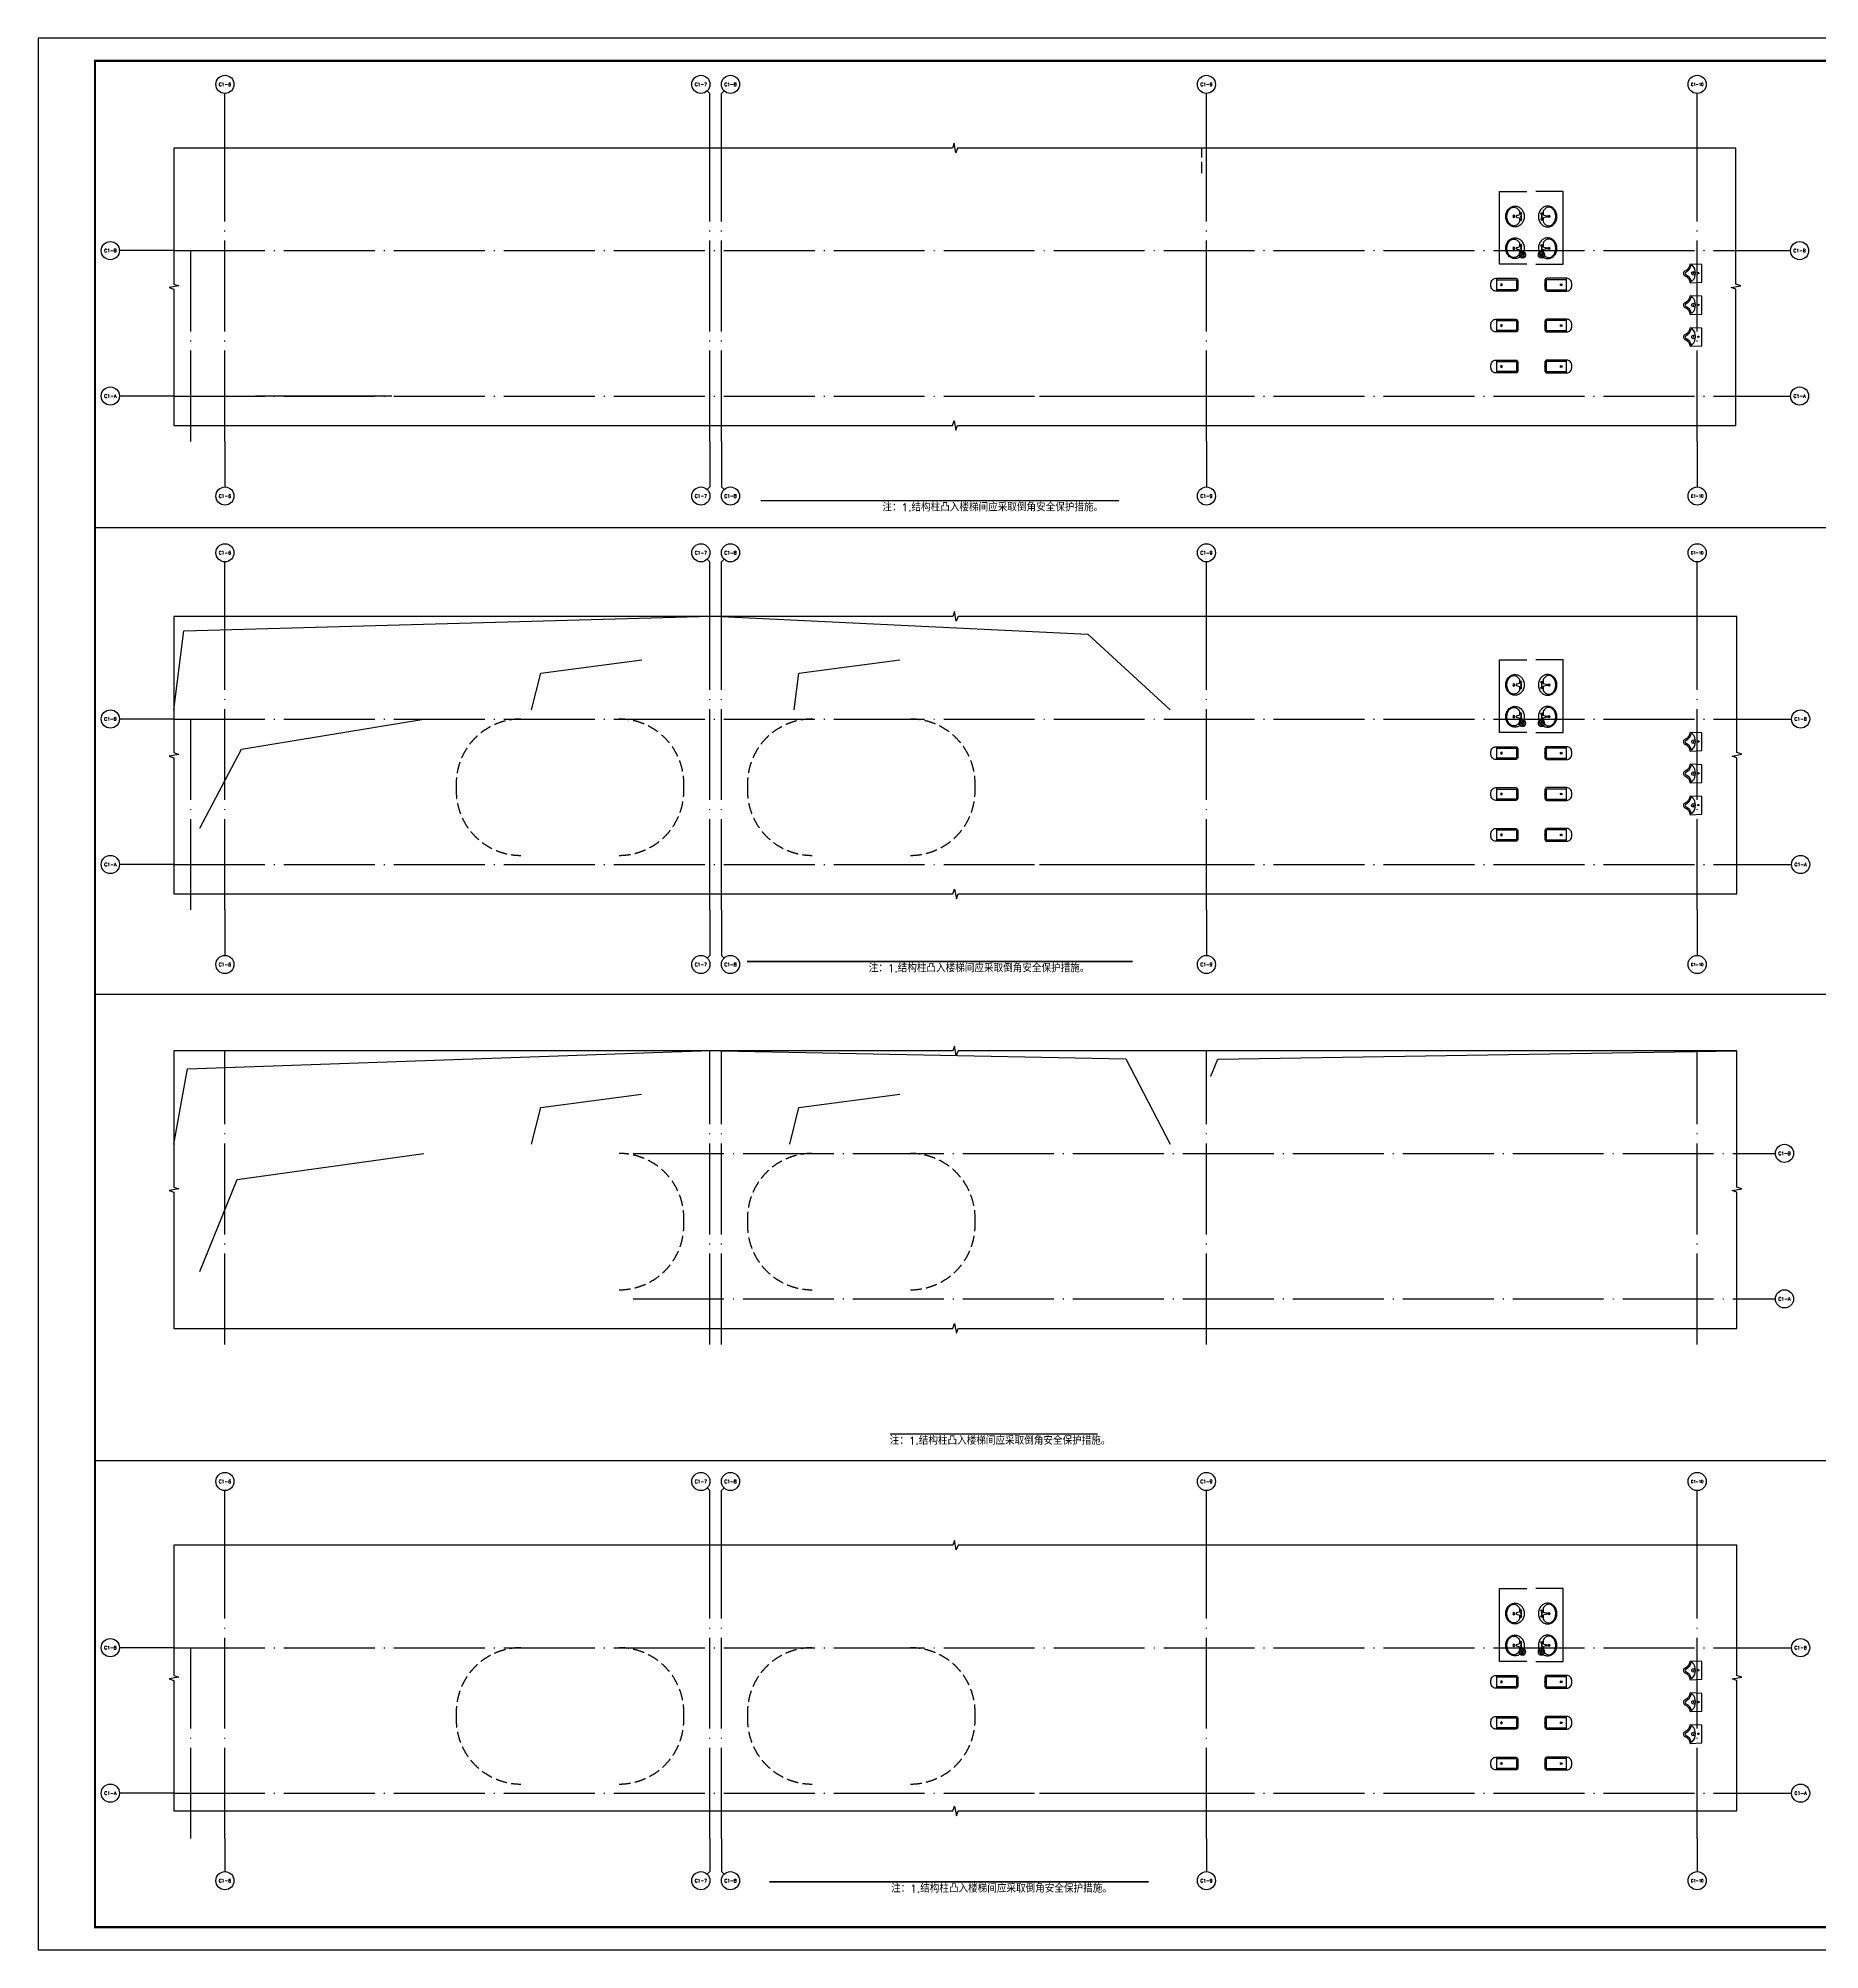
# Model space of a CAD drawing. Extents: x 6843040 to 15500510, y -6507076 to -4940511.
# Drawn here: x 7705692 to 7744899, y -6019900 to -5977850 of the extents above; entities that cross this region are included whole.
import ezdxf
from ezdxf.enums import TextEntityAlignment as Align

# ---------------------------------------------------------------- set-up
doc = ezdxf.new("R2010")
doc.units = 0
doc.header["$LTSCALE"] = 1000
doc.header["$MEASUREMENT"] = 0
doc.linetypes.add('DASH', pattern=[0.35, 0.25, -0.1])
doc.linetypes.add('DOTE', pattern=[2.42, 2, -0.2, 0.02, -0.2])
for name, color, linetype in [('AXIS', 3, 'Continuous'), ('AXIS_TEXT', 7, 'Continuous'), ('DIM_SYMB', 3, 'Continuous'), ('DOTE', 8, 'DOTE'), ('E_LINE_6', 11, 'Continuous'), ('FLOOR', 9, 'Continuous'), ('LVTRY', 8, 'Continuous'), ('plan-1', 40, 'Continuous'), ('PUB_TEXT', 7, 'Continuous'), ('PUB_TITLE', 4, 'Continuous'), ('WINDOW', 4, 'Continuous')]:
    doc.layers.add(name, color=color, linetype=linetype)
doc.layers.add('洁具', color=8, linetype='Continuous', lineweight=5)
doc.styles.add('_HZTXT', font='SIMPLEX', dxfattribs={"width": 0.9, "bigfont": 'HZTXT'})
doc.styles.add('_TCH_AXIS', font='COMPLEX', dxfattribs={"bigfont": 'GBCBIG'})
doc.styles.add('COMPLEX', font='COMPLEX')

# ---------------------------------------------------------------- blocks, each defined once
blk = doc.blocks.new('$lvtry$00000201')
at = {"color": 0}
for p, q in [((100, -30, 0), (-100, -30, 0)), ((110, -470, 0), (110, -40, 0)), ((140, -470, 0), (-140, -470, 0))]:
    blk.add_line(p, q, dxfattribs=at)
at = {"color": 0, "elevation": 0}
blk.add_lwpolyline([(140, -40, 0.414214), (100, 0), (-100, 0, 0.414214), (-140, -40), (-140, -480, 0.414214), (-30, -590), (30, -590, 0.414214), (140, -480)], format="xyb", close=True, dxfattribs=at)
blk.add_lwpolyline([(-110, -40), (-110, -470)], dxfattribs=at)
at = {"color": 0}
blk.add_circle((0, -359, 0), 20, dxfattribs=at)
for centre, start, end in [((-100, -40, 0), 90, 180), ((100, -40, 0), 0, 90)]:
    blk.add_arc(centre, 10, start, end, dxfattribs=at)
for p in [(0, 0, 0), (0, -359, 0)]:
    blk.add_point(p, dxfattribs=at)
blk = doc.blocks.new('$lvtry$00000225')
at = {"color": 0}
blk.add_line((-181, -234), (-181, -234), dxfattribs=at)
blk.add_lwpolyline([(53, -374, -0.307493), (205, -257), (195, 0), (-195, 0), (-205, -256, -0.265776), (-54, -366, 0.591279)], format="xyb", close=True, dxfattribs=at)
for centre, radius in [((-1, -182), 40.3), ((-6, -75), 15.8)]:
    blk.add_circle(centre, radius, dxfattribs=at)
for centre, radius, start, end in [((-161, -223), 22.7, 134.5857, 206.4573), ((-200, -412), 179, 22.2984, 83.8043), ((-5, -382), 245, 45.4143, 134.5857), ((1, -326), 39.6, 206.4354, 337.7034), ((199, -407), 174, 100.5676, 157.7034), ((153, -222), 20.3, 314.5857, 45.4143)]:
    blk.add_arc(centre, radius, start, end, dxfattribs=at)
for p in [(-6, -75), (-1, -182)]:
    blk.add_point(p, dxfattribs=at)
blk = doc.blocks.new('$lvtry$00000179')
at = {"color": 0, "linetype": 'ByBlock'}
for p, q in [((-32, -102), (-92, -102)), ((-13, -178), (-40, -70)), ((35, -64), (-35, -64)), ((13, -178), (-13, -178)), ((40, -70), (13, -178)), ((92, -102), (32, -102))]:
    blk.add_line(p, q, dxfattribs=at)
blk.add_lwpolyline([(0, -406, 0.088425), (89, -391, 0.093738), (162, -347, 0.102376), (212, -280, 0.10945), (229, -203, 0.109452), (212, -127, 0.102376), (162, -60, 0.093738), (89, -16, 0.088423), (0, 0, 0.088427), (-89, -16, 0.093738), (-162, -60, 0.102376), (-212, -127, 0.109452), (-229, -203, 0.109451), (-212, -280, 0.102376), (-162, -347, 0.093738), (-89, -391, 0.088425)], format="xyb", close=True, dxfattribs=at)
for centre, radius in [((-64, -76), 20.4), ((-64, -76), 15.4), ((0, -229), 25.4), ((63, -76), 20.4), ((63, -76), 15.4)]:
    blk.add_circle(centre, radius, dxfattribs=at)
for centre, radius, start, end in [((-88, -229), 116, 151.0888, 180), ((-88, -229), 116, 180, 208.9112), ((-45, -252), 164, 126.8699, 151.0888), ((-45, -205), 164, 208.9112, 233.1301), ((-18, -288), 210, 123.9045, 126.8699), ((-18, -169), 210, 233.1301, 252.7421), ((-92, -178), 76.2, 90, 123.9045), ((0, -111), 270, 252.7421, 270), ((-35, -68), 5, 90, 194.0362), ((0, -111), 270, 270, 287.2579), ((35, -68), 5, 345.9638, 90), ((18, -169), 210, 287.2579, 306.8699), ((92, -178), 76.2, 57.7402, 90), ((45, -252), 164, 28.9112, 57.7402), ((45, -205), 164, 306.8699, 331.0888), ((88, -229), 116, 0, 28.9112), ((88, -229), 116, 331.0888, 0)]:
    blk.add_arc(centre, radius, start, end, dxfattribs=at)
at = {"color": 0}
for p in [(0, -76), (0, -229)]:
    blk.add_point(p, dxfattribs=at)
blk = doc.blocks.new('$plan$00002944')
at = {"layer": '洁具'}
for p, q in [((-74, 11), (-11, 74)), ((-70, -27), (27, 70)), ((-53, -53), (53, 53)), ((-27, -70), (70, 27)), ((11, -74), (74, -11))]:
    blk.add_line(p, q, dxfattribs=at)
blk.add_circle((0, 0), 75, dxfattribs=at)
blk.add_point((0, 0), dxfattribs=at)
blk = doc.blocks.new('_AXISO')
blk.add_circle((0, 0), 0.5)
at = {"layer": 'AXIS_TEXT', "style": 'COMPLEX', "width": 1.041667}
blk.add_attdef('A', text='', height=0.56, dxfattribs=at).set_placement((-0.25, -0.28), (0.25, -0.28), align=Align.FIT)

msp = doc.modelspace()

# ---------------------------------------------------------------- linework, layer by layer
at = {"layer": 'AXIS'}
for p, q in [((7709800.9, -5980264.8), (7709800.9, -5979064.8)), ((7720417.4, -5979006.3), (7720475.9, -5979064.8)), ((7720475.9, -5980264.8), (7720475.9, -5979064.8)), ((7720784.5, -5979006.3), (7720725.9, -5979064.8)), ((7720725.9, -5980264.8), (7720725.9, -5979064.8)), ((7731400.9, -5980264.8), (7731400.9, -5979064.8)), ((7742200.9, -5980264.8), (7742200.9, -5979064.8)), ((7708680.1, -5982521.2), (7707480.1, -5982521.2)), ((7743054.1, -5982521.2), (7744254.1, -5982521.2)), ((7708680.1, -5985721.2), (7707480.1, -5985721.2)), ((7743054.1, -5985721.2), (7744254.1, -5985721.2)), ((7709800.9, -5986721.2), (7709800.9, -5987721.2)), ((7720475.9, -5986721.2), (7720475.9, -5987721.2)), ((7720725.9, -5986721.2), (7720725.9, -5987721.2)), ((7731400.9, -5986721.2), (7731400.9, -5987721.2)), ((7742200.9, -5986721.2), (7742200.9, -5987721.2)), ((7720417.4, -5987779.8), (7720475.9, -5987721.2)), ((7720784.5, -5987779.8), (7720725.9, -5987721.2)), ((7709800.9, -5990568.9), (7709800.9, -5989368.9)), ((7720417.4, -5989310.3), (7720475.9, -5989368.9)), ((7720475.9, -5990568.9), (7720475.9, -5989368.9)), ((7720784.5, -5989310.3), (7720725.9, -5989368.9)), ((7720725.9, -5990568.9), (7720725.9, -5989368.9)), ((7731400.9, -5990568.9), (7731400.9, -5989368.9)), ((7742200.9, -5990568.9), (7742200.9, -5989368.9)), ((7708680.1, -5992825.3), (7707480.1, -5992825.3)), ((7743076.3, -5992825.3), (7744276.3, -5992825.3)), ((7708680.1, -5996025.3), (7707480.1, -5996025.3)), ((7743076.3, -5996025.3), (7744276.3, -5996025.3)), ((7709800.9, -5997025.3), (7709800.9, -5998025.3)), ((7720475.9, -5997025.3), (7720475.9, -5998025.3)), ((7720725.9, -5997025.3), (7720725.9, -5998025.3)), ((7731400.9, -5997025.3), (7731400.9, -5998025.3)), ((7742200.9, -5997025.3), (7742200.9, -5998025.3)), ((7720417.4, -5998083.8), (7720475.9, -5998025.3)), ((7720784.5, -5998083.8), (7720725.9, -5998025.3)), ((7743076.3, -6002381.5), (7743921.7, -6002381.5)), ((7743076.3, -6005581.5), (7743921.7, -6005581.5)), ((7720417.4, -6009739.8), (7720475.9, -6009798.4)), ((7720784.5, -6009739.8), (7720725.9, -6009798.4)), ((7709800.9, -6010998.4), (7709800.9, -6009798.4)), ((7720475.9, -6010998.4), (7720475.9, -6009798.4)), ((7720725.9, -6010998.4), (7720725.9, -6009798.4)), ((7731400.9, -6010998.4), (7731400.9, -6009798.4)), ((7742200.9, -6010998.4), (7742200.9, -6009798.4)), ((7708680.1, -6013254.7), (7707480.1, -6013254.7)), ((7743076.3, -6013254.7), (7744276.3, -6013254.7)), ((7708680.1, -6016454.7), (7707480.1, -6016454.7)), ((7743076.3, -6016454.7), (7744276.3, -6016454.7)), ((7709800.9, -6017454.7), (7709800.9, -6018180.5)), ((7720475.9, -6017454.7), (7720475.9, -6018180.5)), ((7720725.9, -6017454.7), (7720725.9, -6018180.5)), ((7731400.9, -6017454.7), (7731400.9, -6018180.5)), ((7742200.9, -6017454.7), (7742200.9, -6018180.5)), ((7720417.4, -6018239.1), (7720475.9, -6018180.5)), ((7720784.5, -6018239.1), (7720725.9, -6018180.5))]:
    msp.add_line(p, q, dxfattribs=at)
at = {"layer": 'DIM_SYMB'}
for points in [[(7708680.1, -5980264.8), (7708680.1, -5983260.8), (7708785.1, -5983299), (7708575.1, -5983336.1), (7708680.1, -5983373.3), (7708680.1, -5986369.3)], [(7743054.1, -5980264.8), (7725923.3, -5980264.8), (7725885.1, -5980369.8), (7725848.1, -5980159.8), (7725810.8, -5980264.8), (7708680.1, -5980264.8)], [(7743054.1, -5986369.3), (7743054.1, -5983373.3), (7742949.1, -5983335.1), (7743159.1, -5983298.1), (7743054.1, -5983260.8), (7743054.1, -5980264.8)], [(7708680.1, -5986369.3), (7725810.8, -5986369.3), (7725849.1, -5986264.3), (7725886.1, -5986474.3), (7725923.3, -5986369.3), (7743054.1, -5986369.3)], [(7708680.1, -5990568.9), (7708680.1, -5993564.9), (7708785.1, -5993603.1), (7708575.1, -5993640.1), (7708680.1, -5993677.4), (7708680.1, -5996673.4)], [(7743076.3, -5990568.9), (7725934.5, -5990568.9), (7725896.2, -5990673.9), (7725859.2, -5990463.9), (7725822, -5990568.9), (7708680.1, -5990568.9)], [(7743076.3, -5996673.4), (7743076.3, -5993677.4), (7742971.3, -5993639.2), (7743181.3, -5993602.2), (7743076.3, -5993564.9), (7743076.3, -5990568.9)], [(7708680.1, -5996673.4), (7725822, -5996673.4), (7725860.2, -5996568.4), (7725897.2, -5996778.4), (7725934.5, -5996673.4), (7743076.3, -5996673.4)], [(7743076.3, -6000125.2), (7725934.5, -6000125.2), (7725896.2, -6000230.2), (7725859.2, -6000020.2), (7725822, -6000125.2), (7708680.1, -6000125.2)], [(7708680.1, -6000125.2), (7708680.1, -6003121.1), (7708785.1, -6003159.4), (7708575.1, -6003196.4), (7708680.1, -6003233.6), (7708680.1, -6006229.6)], [(7743076.3, -6006229.6), (7743076.3, -6003233.6), (7742971.3, -6003195.4), (7743181.3, -6003158.4), (7743076.3, -6003121.1), (7743076.3, -6000125.2)], [(7708680.1, -6006229.6), (7725822, -6006229.6), (7725860.2, -6006124.6), (7725897.2, -6006334.6), (7725934.5, -6006229.6), (7743076.3, -6006229.6)], [(7708680.1, -6010998.4), (7708680.1, -6013865.6), (7708785.1, -6013903.8), (7708575.1, -6013940.9), (7708680.1, -6013978.1), (7708680.1, -6016845.3)], [(7743076.3, -6010998.4), (7725934.5, -6010998.4), (7725896.2, -6011103.4), (7725859.2, -6010893.4), (7725822, -6010998.4), (7708680.1, -6010998.4)], [(7743076.3, -6016845.3), (7743076.3, -6013978.1), (7742971.3, -6013939.9), (7743181.3, -6013902.9), (7743076.3, -6013865.6), (7743076.3, -6010998.4)], [(7708680.1, -6016845.3), (7725822, -6016845.3), (7725860.2, -6016740.3), (7725897.2, -6016950.3), (7725934.5, -6016845.3), (7743076.3, -6016845.3)]]:
    msp.add_lwpolyline(points, dxfattribs=at)
at = {"layer": 'DIM_SYMB', "const_width": 35}
for points in [[(7721592.2, -5988021.8), (7729476.2, -5988021.8)], [(7721289.7, -5998160.9), (7729778.6, -5998160.9)], [(7724437.7, -6008554.2), (7729005.4, -6008554.2)], [(7721784.2, -6018406.1), (7730131.3, -6018406.1)]]:
    msp.add_lwpolyline(points, dxfattribs=at)
at = {"layer": 'DOTE'}
for p, q in [((7709800.9, -5986721.2), (7709800.9, -5980264.8)), ((7720475.9, -5986721.2), (7720475.9, -5980264.8)), ((7720725.9, -5986721.2), (7720725.9, -5980264.8)), ((7731400.9, -5986721.2), (7731400.9, -5980264.8)), ((7742200.9, -5986721.2), (7742200.9, -5980264.8)), ((7708680.1, -5982521.2), (7743673.3, -5982521.2)), ((7709050.9, -5986721.2), (7709050.9, -5982521.2)), ((7708680.1, -5985721.2), (7743673.3, -5985721.2)), ((7709800.9, -5997025.3), (7709800.9, -5990568.9)), ((7720475.9, -5997025.3), (7720475.9, -5990568.9)), ((7720725.9, -5997025.3), (7720725.9, -5990568.9)), ((7731400.9, -5997025.3), (7731400.9, -5990568.9)), ((7742200.9, -5997025.3), (7742200.9, -5990568.9)), ((7708680.1, -5992825.3), (7743673.3, -5992825.3)), ((7709050.9, -5997025.3), (7709050.9, -5992825.3)), ((7708680.1, -5996025.3), (7743673.3, -5996025.3)), ((7709800.9, -6006581.5), (7709800.9, -6000125.2)), ((7720475.9, -6006581.5), (7720475.9, -6000125.2)), ((7720725.9, -6006581.5), (7720725.9, -6000125.2)), ((7731400.9, -6006581.5), (7731400.9, -6000125.2)), ((7742200.9, -6006581.5), (7742200.9, -6000125.2)), ((7718782.5, -6002381.5), (7743076.3, -6002381.5)), ((7718782.5, -6005581.5), (7743076.3, -6005581.5)), ((7709800.9, -6017454.7), (7709800.9, -6010998.4)), ((7720475.9, -6017454.7), (7720475.9, -6010998.4)), ((7720725.9, -6017454.7), (7720725.9, -6010998.4)), ((7731400.9, -6017454.7), (7731400.9, -6010998.4)), ((7742200.9, -6017454.7), (7742200.9, -6010998.4)), ((7708680.1, -6013254.7), (7743076.3, -6013254.7)), ((7709050.9, -6017454.7), (7709050.9, -6013254.7)), ((7708680.1, -6016454.7), (7743076.3, -6016454.7))]:
    msp.add_line(p, q, dxfattribs=at)
at = {"layer": 'E_LINE_6'}
for points in [[(7708680.1, -5992625.3), (7708899.4, -5990888.6), (7720240.5, -5990568.9)], [(7720725.9, -5990568.9), (7728789.2, -5990958.7), (7730600.9, -5992625.3)], [(7716550.9, -5992625.3), (7716751.5, -5991814.8), (7718975.9, -5991525.3)], [(7722325.9, -5992625.3), (7722430.4, -5991814.8), (7724650.9, -5991525.3)], [(7708680.1, -6002181.5), (7708974.8, -6000522), (7720275.9, -6000125.2)], [(7720725.9, -6000125.2), (7729627.6, -6000301.5), (7730600.9, -6002181.5)], [(7731500.9, -6000681.5), (7731650.7, -6000307.5), (7743076.3, -6000125.2)], [(7716550.9, -6002181.5), (7716751.5, -6001371), (7718972, -6001081.5)], [(7722229.9, -6002181.5), (7722430.4, -6001371), (7724650.9, -6001081.5)], [(7709250.9, -6004981.5), (7710067.6, -6002954.3), (7714176.3, -6002381.5)]]:
    msp.add_lwpolyline(points, dxfattribs=at)
at = {"layer": 'FLOOR', "linetype": 'DASH'}
msp.add_lwpolyline([(7731300.9, -5980821.2), (7731300.9, -5980264.8)], dxfattribs=at)
for points in [[(7716315.9, -5992825.3, 0.4297216), (7714892.9, -5994325.3, 0.4297216), (7716315.9, -5995825.3)], [(7718475.9, -5995825, 0.4297216), (7719899, -5994325, 0.4297216), (7718475.9, -5992825)], [(7722725.9, -5995825, -0.4297216), (7721302.9, -5994325, -0.4297216), (7722725.9, -5992825)], [(7724885.9, -5992825.3, -0.4297216), (7726309, -5994325.3, -0.4297216), (7724885.9, -5995825.3)], [(7718475.9, -6002381.7, -0.4297216), (7719899, -6003881.7, -0.4297216), (7718475.9, -6005381.7)], [(7722725.9, -6005381.5, -0.4297216), (7721302.9, -6003881.5, -0.4297216), (7722725.9, -6002381.5)], [(7724885.9, -6002381.7, -0.4297216), (7726309, -6003881.7, -0.4297216), (7724885.9, -6005381.7)], [(7716315.9, -6013254.7, 0.4297216), (7714892.9, -6014754.7, 0.4297216), (7716315.9, -6016254.7)], [(7718475.9, -6016254.5, 0.4297216), (7719899, -6014754.5, 0.4297216), (7718475.9, -6013254.5)], [(7722725.9, -6016254.5, -0.4297216), (7721302.9, -6014754.5, -0.4297216), (7722725.9, -6013254.5)], [(7724885.9, -6013254.7, -0.4297216), (7726309, -6014754.7, -0.4297216), (7724885.9, -6016254.7)]]:
    msp.add_lwpolyline(points, format="xyb", dxfattribs=at)
at = {"layer": 'LVTRY'}
for points in [[(7738450.9, -5982821.2), (7737850.9, -5982821.2), (7737850.9, -5981221.2), (7738450.9, -5981221.2)], [(7738650.9, -5982821.2), (7739250.9, -5982821.2), (7739250.9, -5981221.2), (7738650.9, -5981221.2)], [(7738450.9, -5993125.3), (7737850.9, -5993125.3), (7737850.9, -5991525.3), (7738450.9, -5991525.3)], [(7738650.9, -5993125.3), (7739250.9, -5993125.3), (7739250.9, -5991525.3), (7738650.9, -5991525.3)], [(7738450.9, -6013554.7), (7737850.9, -6013554.7), (7737850.9, -6011954.7), (7738450.9, -6011954.7)], [(7738650.9, -6013554.7), (7739250.9, -6013554.7), (7739250.9, -6011954.7), (7738650.9, -6011954.7)]]:
    msp.add_lwpolyline(points, dxfattribs=at)
at = {"layer": 'plan-1'}
msp.add_lwpolyline([(7709250.9, -5995225.3), (7710166.3, -5993488.6), (7714176.3, -5992825.3)], dxfattribs=at)
at = {"layer": 'PUB_TITLE'}
msp.add_lwpolyline([(7705692.4, -6019899.6), (7765142.4, -6019899.6), (7765142.4, -5977849.6), (7705692.4, -5977849.6)], close=True, dxfattribs=at)
at = {"layer": 'PUB_TITLE', "const_width": 50}
msp.add_lwpolyline([(7706942.4, -6019399.6), (7764642.4, -6019399.6), (7764642.4, -5978349.6), (7706942.4, -5978349.6)], close=True, dxfattribs=at)
at = {"layer": 'PUB_TITLE'}
for points in [[(7706942.4, -5988612.1), (7761142.4, -5988612.1)], [(7706942.4, -5998874.6), (7761142.4, -5998874.6)], [(7706942.4, -6009137.1), (7761267.4, -6009137.1)]]:
    msp.add_lwpolyline(points, dxfattribs=at)
at = {"layer": 'WINDOW'}
for p, q in [((7713475.9, -5985721.2), (7710475.9, -5985721.2)), ((7727725.9, -5985721.2), (7730725.9, -5985721.2)), ((7727725.9, -5996025.3), (7730725.9, -5996025.3)), ((7727725.9, -6016454.7), (7730725.9, -6016454.7))]:
    msp.add_line(p, q, dxfattribs=at)

# ---------------------------------------------------------------- block references
for p in [(7738355.1, -5982614.1), (7738773.7, -5982614.1), (7738355.1, -5992918.2), (7738773.7, -5992918.2), (7738355.1, -6013347.7), (7738773.7, -6013347.7)]:
    msp.add_blockref('$plan$00002944', p)
at = {"layer": 'AXIS'}
ref = msp.add_blockref('_AXISO', (7709800.9, -5978864.8), dxfattribs=dict(at, xscale=400, yscale=400, zscale=400))
ref.add_attrib('A', 'C1-6', dxfattribs={"layer": 'AXIS_TEXT', "height": 74.57, "style": '_TCH_AXIS'}).set_placement((7709666, -5978902.1), (7709935.9, -5978902.1), align=Align.FIT)
ref = msp.add_blockref('_AXISO', (7720275.9, -5978864.8), dxfattribs=dict(at, xscale=400, yscale=400, zscale=400))
ref.add_attrib('A', 'C1-7', dxfattribs={"layer": 'AXIS_TEXT', "height": 74.57, "style": '_TCH_AXIS'}).set_placement((7720141, -5978902.1), (7720410.9, -5978902.1), align=Align.FIT)
ref = msp.add_blockref('_AXISO', (7720925.9, -5978864.8), dxfattribs=dict(at, xscale=400, yscale=400, zscale=400))
ref.add_attrib('A', 'C1-8', dxfattribs={"layer": 'AXIS_TEXT', "height": 74.57, "style": '_TCH_AXIS'}).set_placement((7720791, -5978902.1), (7721060.9, -5978902.1), align=Align.FIT)
ref = msp.add_blockref('_AXISO', (7731400.9, -5978864.8), dxfattribs=dict(at, xscale=400, yscale=400, zscale=400))
ref.add_attrib('A', 'C1-9', dxfattribs={"layer": 'AXIS_TEXT', "height": 74.57, "style": '_TCH_AXIS'}).set_placement((7731266, -5978902.1), (7731535.9, -5978902.1), align=Align.FIT)
ref = msp.add_blockref('_AXISO', (7742200.9, -5978864.8), dxfattribs=dict(at, xscale=400, yscale=400, zscale=400))
ref.add_attrib('A', 'C1-10', dxfattribs={"layer": 'AXIS_TEXT', "height": 62.96, "style": '_TCH_AXIS'}).set_placement((7742064.5, -5978896.3), (7742337.4, -5978896.3), align=Align.FIT)
ref = msp.add_blockref('_AXISO', (7707280.1, -5982521.2), dxfattribs=dict(at, xscale=400, yscale=400, zscale=400))
ref.add_attrib('A', 'C1-B', dxfattribs={"layer": 'AXIS_TEXT', "height": 71.93, "style": '_TCH_AXIS'}).set_placement((7707144.8, -5982557.1), (7707415.4, -5982557.1), align=Align.FIT)
ref = msp.add_blockref('_AXISO', (7744454.1, -5982521.2), dxfattribs=dict(at, xscale=400, yscale=400, zscale=400))
ref.add_attrib('A', 'C1-B', dxfattribs={"layer": 'AXIS_TEXT', "height": 71.93, "style": '_TCH_AXIS'}).set_placement((7744318.8, -5982557.1), (7744589.4, -5982557.1), align=Align.FIT)
ref = msp.add_blockref('_AXISO', (7707280.1, -5985721.2), dxfattribs=dict(at, xscale=400, yscale=400, zscale=400))
ref.add_attrib('A', 'C1-A', dxfattribs={"layer": 'AXIS_TEXT', "height": 71.09, "style": '_TCH_AXIS'}).set_placement((7707144.7, -5985756.7), (7707415.5, -5985756.7), align=Align.FIT)
ref = msp.add_blockref('_AXISO', (7744454.1, -5985721.2), dxfattribs=dict(at, xscale=400, yscale=400, zscale=400))
ref.add_attrib('A', 'C1-A', dxfattribs={"layer": 'AXIS_TEXT', "height": 71.09, "style": '_TCH_AXIS'}).set_placement((7744318.7, -5985756.7), (7744589.5, -5985756.7), align=Align.FIT)
ref = msp.add_blockref('_AXISO', (7709800.9, -5987921.2), dxfattribs=dict(at, xscale=400, yscale=400, zscale=400))
ref.add_attrib('A', 'C1-6', dxfattribs={"layer": 'AXIS_TEXT', "height": 74.57, "style": '_TCH_AXIS'}).set_placement((7709666, -5987958.5), (7709935.9, -5987958.5), align=Align.FIT)
ref = msp.add_blockref('_AXISO', (7720275.9, -5987921.2), dxfattribs=dict(at, xscale=400, yscale=400, zscale=400))
ref.add_attrib('A', 'C1-7', dxfattribs={"layer": 'AXIS_TEXT', "height": 74.57, "style": '_TCH_AXIS'}).set_placement((7720141, -5987958.5), (7720410.9, -5987958.5), align=Align.FIT)
ref = msp.add_blockref('_AXISO', (7720925.9, -5987921.2), dxfattribs=dict(at, xscale=400, yscale=400, zscale=400))
ref.add_attrib('A', 'C1-8', dxfattribs={"layer": 'AXIS_TEXT', "height": 74.57, "style": '_TCH_AXIS'}).set_placement((7720791, -5987958.5), (7721060.9, -5987958.5), align=Align.FIT)
ref = msp.add_blockref('_AXISO', (7731400.9, -5987921.2), dxfattribs=dict(at, xscale=400, yscale=400, zscale=400))
ref.add_attrib('A', 'C1-9', dxfattribs={"layer": 'AXIS_TEXT', "height": 74.57, "style": '_TCH_AXIS'}).set_placement((7731266, -5987958.5), (7731535.9, -5987958.5), align=Align.FIT)
ref = msp.add_blockref('_AXISO', (7742200.9, -5987921.2), dxfattribs=dict(at, xscale=400, yscale=400, zscale=400))
ref.add_attrib('A', 'C1-10', dxfattribs={"layer": 'AXIS_TEXT', "height": 62.96, "style": '_TCH_AXIS'}).set_placement((7742064.5, -5987952.7), (7742337.4, -5987952.7), align=Align.FIT)
ref = msp.add_blockref('_AXISO', (7709800.9, -5989168.9), dxfattribs=dict(at, xscale=400, yscale=400, zscale=400))
ref.add_attrib('A', 'C1-6', dxfattribs={"layer": 'AXIS_TEXT', "height": 74.57, "style": '_TCH_AXIS'}).set_placement((7709666, -5989206.2), (7709935.9, -5989206.2), align=Align.FIT)
ref = msp.add_blockref('_AXISO', (7720275.9, -5989168.9), dxfattribs=dict(at, xscale=400, yscale=400, zscale=400))
ref.add_attrib('A', 'C1-7', dxfattribs={"layer": 'AXIS_TEXT', "height": 74.57, "style": '_TCH_AXIS'}).set_placement((7720141, -5989206.2), (7720410.9, -5989206.2), align=Align.FIT)
ref = msp.add_blockref('_AXISO', (7720925.9, -5989168.9), dxfattribs=dict(at, xscale=400, yscale=400, zscale=400))
ref.add_attrib('A', 'C1-8', dxfattribs={"layer": 'AXIS_TEXT', "height": 74.57, "style": '_TCH_AXIS'}).set_placement((7720791, -5989206.2), (7721060.9, -5989206.2), align=Align.FIT)
ref = msp.add_blockref('_AXISO', (7731400.9, -5989168.9), dxfattribs=dict(at, xscale=400, yscale=400, zscale=400))
ref.add_attrib('A', 'C1-9', dxfattribs={"layer": 'AXIS_TEXT', "height": 74.57, "style": '_TCH_AXIS'}).set_placement((7731266, -5989206.2), (7731535.9, -5989206.2), align=Align.FIT)
ref = msp.add_blockref('_AXISO', (7742200.9, -5989168.9), dxfattribs=dict(at, xscale=400, yscale=400, zscale=400))
ref.add_attrib('A', 'C1-10', dxfattribs={"layer": 'AXIS_TEXT', "height": 62.96, "style": '_TCH_AXIS'}).set_placement((7742064.5, -5989200.4), (7742337.4, -5989200.4), align=Align.FIT)
ref = msp.add_blockref('_AXISO', (7707280.1, -5992825.3), dxfattribs=dict(at, xscale=400, yscale=400, zscale=400))
ref.add_attrib('A', 'C1-B', dxfattribs={"layer": 'AXIS_TEXT', "height": 71.93, "style": '_TCH_AXIS'}).set_placement((7707144.8, -5992861.2), (7707415.4, -5992861.2), align=Align.FIT)
ref = msp.add_blockref('_AXISO', (7744476.3, -5992825.3), dxfattribs=dict(at, xscale=400, yscale=400, zscale=400))
ref.add_attrib('A', 'C1-B', dxfattribs={"layer": 'AXIS_TEXT', "height": 71.93, "style": '_TCH_AXIS'}).set_placement((7744341, -5992861.2), (7744611.6, -5992861.2), align=Align.FIT)
ref = msp.add_blockref('_AXISO', (7707280.1, -5996025.3), dxfattribs=dict(at, xscale=400, yscale=400, zscale=400))
ref.add_attrib('A', 'C1-A', dxfattribs={"layer": 'AXIS_TEXT', "height": 71.09, "style": '_TCH_AXIS'}).set_placement((7707144.7, -5996060.8), (7707415.5, -5996060.8), align=Align.FIT)
ref = msp.add_blockref('_AXISO', (7744476.3, -5996025.3), dxfattribs=dict(at, xscale=400, yscale=400, zscale=400))
ref.add_attrib('A', 'C1-A', dxfattribs={"layer": 'AXIS_TEXT', "height": 71.09, "style": '_TCH_AXIS'}).set_placement((7744340.9, -5996060.8), (7744611.7, -5996060.8), align=Align.FIT)
ref = msp.add_blockref('_AXISO', (7709800.9, -5998225.3), dxfattribs=dict(at, xscale=400, yscale=400, zscale=400))
ref.add_attrib('A', 'C1-6', dxfattribs={"layer": 'AXIS_TEXT', "height": 74.57, "style": '_TCH_AXIS'}).set_placement((7709666, -5998262.5), (7709935.9, -5998262.5), align=Align.FIT)
ref = msp.add_blockref('_AXISO', (7720275.9, -5998225.3), dxfattribs=dict(at, xscale=400, yscale=400, zscale=400))
ref.add_attrib('A', 'C1-7', dxfattribs={"layer": 'AXIS_TEXT', "height": 74.57, "style": '_TCH_AXIS'}).set_placement((7720141, -5998262.5), (7720410.9, -5998262.5), align=Align.FIT)
ref = msp.add_blockref('_AXISO', (7720925.9, -5998225.3), dxfattribs=dict(at, xscale=400, yscale=400, zscale=400))
ref.add_attrib('A', 'C1-8', dxfattribs={"layer": 'AXIS_TEXT', "height": 74.57, "style": '_TCH_AXIS'}).set_placement((7720791, -5998262.5), (7721060.9, -5998262.5), align=Align.FIT)
ref = msp.add_blockref('_AXISO', (7731400.9, -5998225.3), dxfattribs=dict(at, xscale=400, yscale=400, zscale=400))
ref.add_attrib('A', 'C1-9', dxfattribs={"layer": 'AXIS_TEXT', "height": 74.57, "style": '_TCH_AXIS'}).set_placement((7731266, -5998262.5), (7731535.9, -5998262.5), align=Align.FIT)
ref = msp.add_blockref('_AXISO', (7742200.9, -5998225.3), dxfattribs=dict(at, xscale=400, yscale=400, zscale=400))
ref.add_attrib('A', 'C1-10', dxfattribs={"layer": 'AXIS_TEXT', "height": 62.96, "style": '_TCH_AXIS'}).set_placement((7742064.5, -5998256.7), (7742337.4, -5998256.7), align=Align.FIT)
ref = msp.add_blockref('_AXISO', (7744121.7, -6002381.5), dxfattribs=dict(at, xscale=400, yscale=400, zscale=400))
ref.add_attrib('A', 'C1-B', dxfattribs={"layer": 'AXIS_TEXT', "height": 71.93, "style": '_TCH_AXIS'}).set_placement((7743986.4, -6002417.5), (7744257, -6002417.5), align=Align.FIT)
ref = msp.add_blockref('_AXISO', (7744121.7, -6005581.5), dxfattribs=dict(at, xscale=400, yscale=400, zscale=400))
ref.add_attrib('A', 'C1-A', dxfattribs={"layer": 'AXIS_TEXT', "height": 71.09, "style": '_TCH_AXIS'}).set_placement((7743986.2, -6005617), (7744257.1, -6005617), align=Align.FIT)
ref = msp.add_blockref('_AXISO', (7709800.9, -6009598.4), dxfattribs=dict(at, xscale=400, yscale=400, zscale=400))
ref.add_attrib('A', 'C1-6', dxfattribs={"layer": 'AXIS_TEXT', "height": 74.57, "style": '_TCH_AXIS'}).set_placement((7709666, -6009635.7), (7709935.9, -6009635.7), align=Align.FIT)
ref = msp.add_blockref('_AXISO', (7720275.9, -6009598.4), dxfattribs=dict(at, xscale=400, yscale=400, zscale=400))
ref.add_attrib('A', 'C1-7', dxfattribs={"layer": 'AXIS_TEXT', "height": 74.57, "style": '_TCH_AXIS'}).set_placement((7720141, -6009635.7), (7720410.9, -6009635.7), align=Align.FIT)
ref = msp.add_blockref('_AXISO', (7720925.9, -6009598.4), dxfattribs=dict(at, xscale=400, yscale=400, zscale=400))
ref.add_attrib('A', 'C1-8', dxfattribs={"layer": 'AXIS_TEXT', "height": 74.57, "style": '_TCH_AXIS'}).set_placement((7720791, -6009635.7), (7721060.9, -6009635.7), align=Align.FIT)
ref = msp.add_blockref('_AXISO', (7731400.9, -6009598.4), dxfattribs=dict(at, xscale=400, yscale=400, zscale=400))
ref.add_attrib('A', 'C1-9', dxfattribs={"layer": 'AXIS_TEXT', "height": 74.57, "style": '_TCH_AXIS'}).set_placement((7731266, -6009635.7), (7731535.9, -6009635.7), align=Align.FIT)
ref = msp.add_blockref('_AXISO', (7742200.9, -6009598.4), dxfattribs=dict(at, xscale=400, yscale=400, zscale=400))
ref.add_attrib('A', 'C1-10', dxfattribs={"layer": 'AXIS_TEXT', "height": 62.96, "style": '_TCH_AXIS'}).set_placement((7742064.5, -6009629.9), (7742337.4, -6009629.9), align=Align.FIT)
ref = msp.add_blockref('_AXISO', (7707280.1, -6013254.7), dxfattribs=dict(at, xscale=400, yscale=400, zscale=400))
ref.add_attrib('A', 'C1-B', dxfattribs={"layer": 'AXIS_TEXT', "height": 71.93, "style": '_TCH_AXIS'}).set_placement((7707144.8, -6013290.7), (7707415.4, -6013290.7), align=Align.FIT)
ref = msp.add_blockref('_AXISO', (7744476.3, -6013254.7), dxfattribs=dict(at, xscale=400, yscale=400, zscale=400))
ref.add_attrib('A', 'C1-B', dxfattribs={"layer": 'AXIS_TEXT', "height": 71.93, "style": '_TCH_AXIS'}).set_placement((7744341, -6013290.7), (7744611.6, -6013290.7), align=Align.FIT)
ref = msp.add_blockref('_AXISO', (7707280.1, -6016454.7), dxfattribs=dict(at, xscale=400, yscale=400, zscale=400))
ref.add_attrib('A', 'C1-A', dxfattribs={"layer": 'AXIS_TEXT', "height": 71.09, "style": '_TCH_AXIS'}).set_placement((7707144.7, -6016490.3), (7707415.5, -6016490.3), align=Align.FIT)
ref = msp.add_blockref('_AXISO', (7744476.3, -6016454.7), dxfattribs=dict(at, xscale=400, yscale=400, zscale=400))
ref.add_attrib('A', 'C1-A', dxfattribs={"layer": 'AXIS_TEXT', "height": 71.09, "style": '_TCH_AXIS'}).set_placement((7744340.9, -6016490.3), (7744611.7, -6016490.3), align=Align.FIT)
ref = msp.add_blockref('_AXISO', (7709800.9, -6018380.5), dxfattribs=dict(at, xscale=400, yscale=400, zscale=400))
ref.add_attrib('A', 'C1-6', dxfattribs={"layer": 'AXIS_TEXT', "height": 74.57, "style": '_TCH_AXIS'}).set_placement((7709666, -6018417.8), (7709935.9, -6018417.8), align=Align.FIT)
ref = msp.add_blockref('_AXISO', (7720275.9, -6018380.5), dxfattribs=dict(at, xscale=400, yscale=400, zscale=400))
ref.add_attrib('A', 'C1-7', dxfattribs={"layer": 'AXIS_TEXT', "height": 74.57, "style": '_TCH_AXIS'}).set_placement((7720141, -6018417.8), (7720410.9, -6018417.8), align=Align.FIT)
ref = msp.add_blockref('_AXISO', (7720925.9, -6018380.5), dxfattribs=dict(at, xscale=400, yscale=400, zscale=400))
ref.add_attrib('A', 'C1-8', dxfattribs={"layer": 'AXIS_TEXT', "height": 74.57, "style": '_TCH_AXIS'}).set_placement((7720791, -6018417.8), (7721060.9, -6018417.8), align=Align.FIT)
ref = msp.add_blockref('_AXISO', (7731400.9, -6018380.5), dxfattribs=dict(at, xscale=400, yscale=400, zscale=400))
ref.add_attrib('A', 'C1-9', dxfattribs={"layer": 'AXIS_TEXT', "height": 74.57, "style": '_TCH_AXIS'}).set_placement((7731266, -6018417.8), (7731535.9, -6018417.8), align=Align.FIT)
ref = msp.add_blockref('_AXISO', (7742200.9, -6018380.5), dxfattribs=dict(at, xscale=400, yscale=400, zscale=400))
ref.add_attrib('A', 'C1-10', dxfattribs={"layer": 'AXIS_TEXT', "height": 62.96, "style": '_TCH_AXIS'}).set_placement((7742064.5, -6018412), (7742337.4, -6018412), align=Align.FIT)
at = {"layer": 'LVTRY', "xscale": -1, "rotation": 270}
for p in [(7738394.8, -5981770.7), (7738394.8, -5982470.7), (7738394.8, -5992074.8), (7738394.8, -5992774.8), (7738394.8, -6012504.2), (7738394.8, -6013204.2)]:
    msp.add_blockref('$lvtry$00000179', p, dxfattribs=at)
at = {"layer": 'LVTRY'}
for name, p, rotation in [('$lvtry$00000179', (7738707.1, -5981770.7), 90.00000000000001), ('$lvtry$00000179', (7738707.1, -5982470.7), 90.00000000000001), ('$lvtry$00000225', (7742300.9, -5983021.9), 270), ('$lvtry$00000225', (7742300.9, -5983721.9), 270), ('$lvtry$00000225', (7742300.9, -5984421.9), 270), ('$lvtry$00000179', (7738707.1, -5992074.8), 90.00000000000001), ('$lvtry$00000179', (7738707.1, -5992774.8), 90.00000000000001), ('$lvtry$00000225', (7742300.9, -5993326), 270), ('$lvtry$00000225', (7742300.9, -5994026), 270), ('$lvtry$00000225', (7742300.9, -5994726), 270), ('$lvtry$00000179', (7738707.1, -6012504.2), 90.00000000000001), ('$lvtry$00000179', (7738707.1, -6013204.2), 90.00000000000001), ('$lvtry$00000225', (7742300.9, -6013755.5), 270), ('$lvtry$00000225', (7742300.9, -6014455.5), 270), ('$lvtry$00000225', (7742300.9, -6015155.5), 270)]:
    msp.add_blockref(name, p, dxfattribs=dict(at, rotation=rotation))
at = {"layer": 'LVTRY', "extrusion": (0, 0, -1), "zscale": -1, "rotation": 90.00000000000001}
for p in [(-7738251.4, -5983271.2), (-7738251.4, -5984171.2), (-7738251.4, -5985071.2), (-7738251.4, -5993575.3), (-7738251.4, -5994475.3), (-7738251.4, -5995375.3), (-7738251.4, -6014004.7), (-7738251.4, -6014904.7), (-7738251.4, -6015804.7)]:
    msp.add_blockref('$lvtry$00000201', p, dxfattribs=at)
at = {"layer": 'LVTRY', "extrusion": (0, 0, -1), "xscale": -1, "zscale": -1, "rotation": 270}
for p in [(-7738850.4, -5983271.2), (-7738850.4, -5984171.2), (-7738850.4, -5985071.2), (-7738850.4, -5993575.3), (-7738850.4, -5994475.3), (-7738850.4, -5995375.3), (-7738850.4, -6014004.7), (-7738850.4, -6014904.7), (-7738850.4, -6015804.7)]:
    msp.add_blockref('$lvtry$00000201', p, dxfattribs=at)

# ---------------------------------------------------------------- texts
at = {"layer": 'PUB_TEXT', "style": '_HZTXT'}
for p in [(7724270.3, -5988254.6), (7723967.8, -5998393.7), (7724431.3, -6008787), (7724462.3, -6018638.9)]:
    msp.add_text('注：1.结构柱凸入楼梯间应采取倒角安全保护措施。', height=168.794, dxfattribs=at).set_placement(p)

doc.saveas('drawing.dxf')
